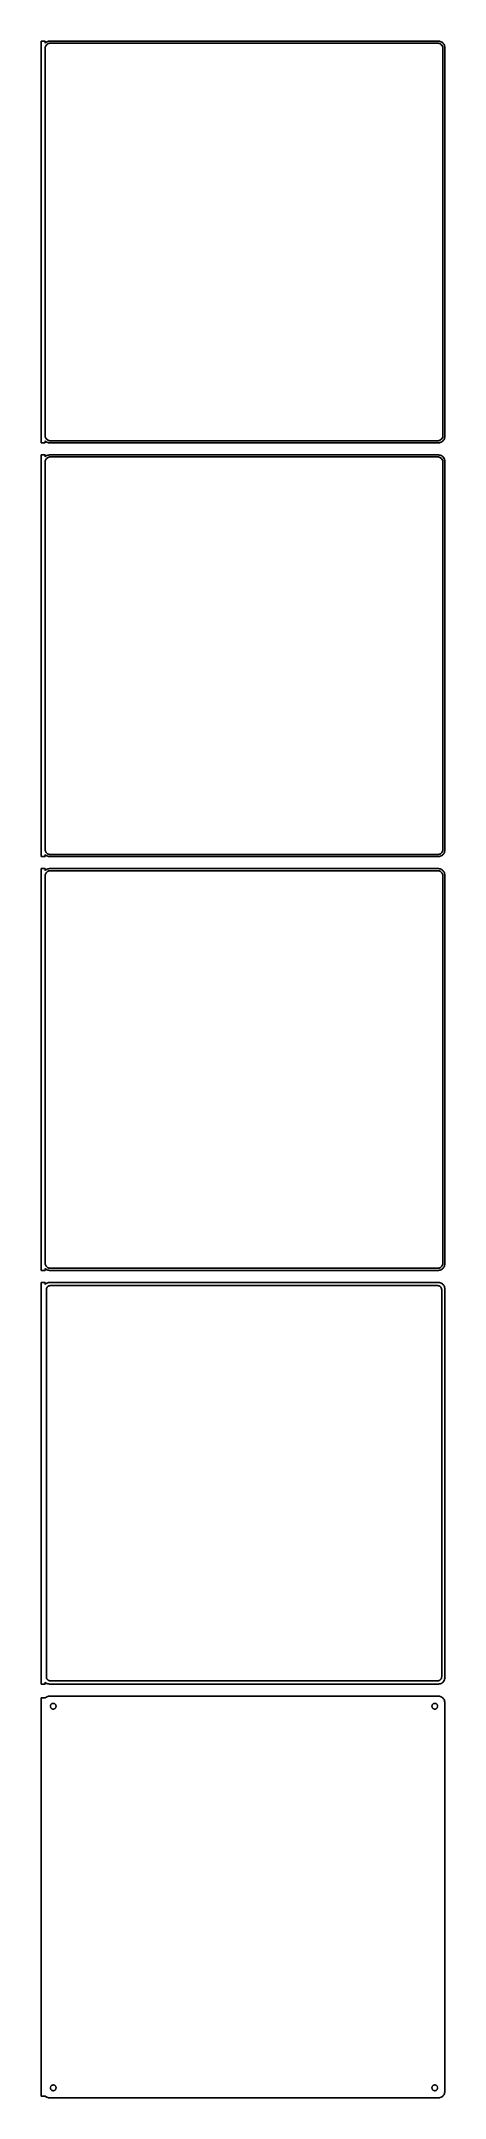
# Model space of a CAD drawing. Header units: metres. Extents: x -152 to 150, y 1395 to 2931.
import ezdxf

# ---------------------------------------------------------------- set-up
doc = ezdxf.new("R2010")
doc.units = ezdxf.units.M

msp = doc.modelspace()

# ---------------------------------------------------------------- linework, layer by layer
for p, q in [((-148.5, 2930.99), (-151.5, 2930.99)), ((-151.5, 2930.99), (-151.5, 2631.01)), ((-148.5, 2929.56), (-148.5, 2930.99)), ((-148.187, 2929.85), (-148.5, 2929.56)), ((-148.5, 2925.5), (-148.468, 2926)), ((-148.5, 2636.5), (-148.5, 2925.5)), ((-148.468, 2926), (-148.374, 2926.49)), ((-148.374, 2926.49), (-148.219, 2926.97)), ((-148.219, 2926.97), (-148.005, 2927.43)), ((-147.679, 2930.22), (-148.187, 2929.85)), ((-148.005, 2927.43), (-147.736, 2927.85)), ((-147.736, 2927.85), (-147.416, 2928.24)), ((-147.129, 2930.52), (-147.679, 2930.22)), ((-147.416, 2928.24), (-147.05, 2928.58)), ((-146.545, 2930.76), (-147.129, 2930.52)), ((-147.05, 2928.58), (-146.643, 2928.88)), ((-146.643, 2928.88), (-146.203, 2929.12)), ((-145.937, 2930.91), (-146.545, 2930.76)), ((-146.203, 2929.12), (-145.736, 2929.3)), ((-145.314, 2930.99), (-145.937, 2930.91)), ((-145.736, 2929.3), (-145.25, 2929.43)), ((145.314, 2930.99), (-145.314, 2930.99)), ((-145.25, 2929.43), (-144.751, 2929.49)), ((-144.751, 2929.49), (144.751, 2929.49)), ((144.751, 2929.49), (145.25, 2929.43)), ((145.25, 2929.43), (145.736, 2929.3)), ((145.937, 2930.91), (145.314, 2930.99)), ((145.736, 2929.3), (146.203, 2929.12)), ((146.545, 2930.76), (145.937, 2930.91)), ((146.203, 2929.12), (146.643, 2928.88)), ((147.129, 2930.52), (146.545, 2930.76)), ((146.643, 2928.88), (147.05, 2928.58)), ((147.05, 2928.58), (147.416, 2928.24)), ((147.679, 2930.22), (147.129, 2930.52)), ((147.416, 2928.24), (147.736, 2927.85)), ((148.187, 2929.85), (147.679, 2930.22)), ((147.736, 2927.85), (148.005, 2927.43)), ((148.005, 2927.43), (148.219, 2926.97)), ((148.645, 2929.42), (148.187, 2929.85)), ((148.219, 2926.97), (148.374, 2926.49)), ((148.374, 2926.49), (148.468, 2926)), ((148.468, 2926), (148.5, 2925.5)), ((148.5, 2925.5), (148.5, 2636.5)), ((149.045, 2928.94), (148.645, 2929.42)), ((149.382, 2928.41), (149.045, 2928.94)), ((149.649, 2927.84), (149.382, 2928.41)), ((149.843, 2927.24), (149.649, 2927.84)), ((149.961, 2926.63), (149.843, 2927.24)), ((150, 2926), (149.961, 2926.63)), ((150, 2636), (150, 2926)), ((-151.5, 2631.01), (-148.5, 2631.01)), ((-148.468, 2636), (-148.5, 2636.5)), ((-148.5, 2632.44), (-148.187, 2632.15)), ((-148.5, 2631.01), (-148.5, 2632.44)), ((-148.374, 2635.51), (-148.468, 2636)), ((-148.219, 2635.03), (-148.374, 2635.51)), ((-148.005, 2634.57), (-148.219, 2635.03)), ((-148.187, 2632.15), (-147.679, 2631.78)), ((-147.736, 2634.15), (-148.005, 2634.57)), ((-147.416, 2633.76), (-147.736, 2634.15)), ((-147.679, 2631.78), (-147.129, 2631.48)), ((-147.05, 2633.42), (-147.416, 2633.76)), ((-147.129, 2631.48), (-146.545, 2631.24)), ((-146.643, 2633.12), (-147.05, 2633.42)), ((-146.203, 2632.88), (-146.643, 2633.12)), ((-146.545, 2631.24), (-145.937, 2631.09)), ((-145.736, 2632.7), (-146.203, 2632.88)), ((-145.937, 2631.09), (-145.314, 2631.01)), ((-145.25, 2632.57), (-145.736, 2632.7)), ((-145.314, 2631.01), (145.314, 2631.01)), ((-144.751, 2632.51), (-145.25, 2632.57)), ((144.751, 2632.51), (-144.751, 2632.51)), ((145.25, 2632.57), (144.751, 2632.51)), ((145.736, 2632.7), (145.25, 2632.57)), ((145.314, 2631.01), (145.937, 2631.09)), ((146.203, 2632.88), (145.736, 2632.7)), ((145.937, 2631.09), (146.545, 2631.24)), ((146.643, 2633.12), (146.203, 2632.88)), ((146.545, 2631.24), (147.129, 2631.48)), ((147.05, 2633.42), (146.643, 2633.12)), ((147.416, 2633.76), (147.05, 2633.42)), ((147.129, 2631.48), (147.679, 2631.78)), ((147.736, 2634.15), (147.416, 2633.76)), ((147.679, 2631.78), (148.187, 2632.15)), ((148.005, 2634.57), (147.736, 2634.15)), ((148.219, 2635.03), (148.005, 2634.57)), ((148.187, 2632.15), (148.645, 2632.58)), ((148.374, 2635.51), (148.219, 2635.03)), ((148.468, 2636), (148.374, 2635.51)), ((148.5, 2636.5), (148.468, 2636)), ((148.645, 2632.58), (149.045, 2633.06)), ((149.045, 2633.06), (149.382, 2633.59)), ((149.382, 2633.59), (149.649, 2634.16)), ((149.649, 2634.16), (149.843, 2634.76)), ((149.843, 2634.76), (149.961, 2635.37)), ((149.961, 2635.37), (150, 2636)), ((-148.5, 2621.99), (-151.5, 2621.99)), ((-151.5, 2621.99), (-151.5, 2322.01)), ((-148.5, 2620.56), (-148.5, 2621.99)), ((-148.187, 2620.85), (-148.5, 2620.56)), ((-148.5, 2616.5), (-148.468, 2617)), ((-148.5, 2327.5), (-148.5, 2616.5)), ((-148.468, 2617), (-148.374, 2617.49)), ((-148.374, 2617.49), (-148.219, 2617.97)), ((-148.219, 2617.97), (-148.005, 2618.43)), ((-147.679, 2621.22), (-148.187, 2620.85)), ((-148.005, 2618.43), (-147.736, 2618.85)), ((-147.736, 2618.85), (-147.416, 2619.24)), ((-147.129, 2621.52), (-147.679, 2621.22)), ((-147.416, 2619.24), (-147.05, 2619.58)), ((-146.545, 2621.76), (-147.129, 2621.52)), ((-147.05, 2619.58), (-146.643, 2619.88)), ((-146.643, 2619.88), (-146.203, 2620.12)), ((-145.937, 2621.91), (-146.545, 2621.76)), ((-146.203, 2620.12), (-145.736, 2620.3)), ((-145.314, 2621.99), (-145.937, 2621.91)), ((-145.736, 2620.3), (-145.25, 2620.43)), ((145.314, 2621.99), (-145.314, 2621.99)), ((-145.25, 2620.43), (-144.751, 2620.49)), ((-144.751, 2620.49), (144.751, 2620.49)), ((144.751, 2620.49), (145.25, 2620.43)), ((145.25, 2620.43), (145.736, 2620.3)), ((145.937, 2621.91), (145.314, 2621.99)), ((145.736, 2620.3), (146.203, 2620.12)), ((146.545, 2621.76), (145.937, 2621.91)), ((146.203, 2620.12), (146.643, 2619.88)), ((147.129, 2621.52), (146.545, 2621.76)), ((146.643, 2619.88), (147.05, 2619.58)), ((147.05, 2619.58), (147.416, 2619.24)), ((147.679, 2621.22), (147.129, 2621.52)), ((147.416, 2619.24), (147.736, 2618.85)), ((148.187, 2620.85), (147.679, 2621.22)), ((147.736, 2618.85), (148.005, 2618.43)), ((148.005, 2618.43), (148.219, 2617.97)), ((148.645, 2620.42), (148.187, 2620.85)), ((148.219, 2617.97), (148.374, 2617.49)), ((148.374, 2617.49), (148.468, 2617)), ((148.468, 2617), (148.5, 2616.5)), ((148.5, 2616.5), (148.5, 2327.5)), ((149.045, 2619.94), (148.645, 2620.42)), ((149.382, 2619.41), (149.045, 2619.94)), ((149.649, 2618.84), (149.382, 2619.41)), ((149.843, 2618.24), (149.649, 2618.84)), ((149.961, 2617.63), (149.843, 2618.24)), ((150, 2617), (149.961, 2617.63)), ((150, 2327), (150, 2617)), ((-151.5, 2322.01), (-148.5, 2322.01)), ((-148.468, 2327), (-148.5, 2327.5)), ((-148.5, 2323.44), (-148.187, 2323.15)), ((-148.5, 2322.01), (-148.5, 2323.44)), ((-148.374, 2326.51), (-148.468, 2327)), ((-148.219, 2326.03), (-148.374, 2326.51)), ((-148.005, 2325.57), (-148.219, 2326.03)), ((-148.187, 2323.15), (-147.679, 2322.78)), ((-147.736, 2325.15), (-148.005, 2325.57)), ((-147.416, 2324.76), (-147.736, 2325.15)), ((-147.679, 2322.78), (-147.129, 2322.48)), ((-147.05, 2324.42), (-147.416, 2324.76)), ((-147.129, 2322.48), (-146.545, 2322.24)), ((-146.643, 2324.12), (-147.05, 2324.42)), ((-146.203, 2323.88), (-146.643, 2324.12)), ((-146.545, 2322.24), (-145.937, 2322.09)), ((-145.736, 2323.7), (-146.203, 2323.88)), ((-145.937, 2322.09), (-145.314, 2322.01)), ((-145.25, 2323.57), (-145.736, 2323.7)), ((-145.314, 2322.01), (145.314, 2322.01)), ((-144.751, 2323.51), (-145.25, 2323.57)), ((144.751, 2323.51), (-144.751, 2323.51)), ((145.25, 2323.57), (144.751, 2323.51)), ((145.736, 2323.7), (145.25, 2323.57)), ((145.314, 2322.01), (145.937, 2322.09)), ((146.203, 2323.88), (145.736, 2323.7)), ((145.937, 2322.09), (146.545, 2322.24)), ((146.643, 2324.12), (146.203, 2323.88)), ((146.545, 2322.24), (147.129, 2322.48)), ((147.05, 2324.42), (146.643, 2324.12)), ((147.416, 2324.76), (147.05, 2324.42)), ((147.129, 2322.48), (147.679, 2322.78)), ((147.736, 2325.15), (147.416, 2324.76)), ((147.679, 2322.78), (148.187, 2323.15)), ((148.005, 2325.57), (147.736, 2325.15)), ((148.219, 2326.03), (148.005, 2325.57)), ((148.187, 2323.15), (148.645, 2323.58)), ((148.374, 2326.51), (148.219, 2326.03)), ((148.468, 2327), (148.374, 2326.51)), ((148.5, 2327.5), (148.468, 2327)), ((148.645, 2323.58), (149.045, 2324.06)), ((149.045, 2324.06), (149.382, 2324.59)), ((149.382, 2324.59), (149.649, 2325.16)), ((149.649, 2325.16), (149.843, 2325.76)), ((149.843, 2325.76), (149.961, 2326.37)), ((149.961, 2326.37), (150, 2327)), ((-148.5, 2312.99), (-151.5, 2312.99)), ((-151.5, 2312.99), (-151.5, 2013.01)), ((-148.5, 2311.56), (-148.5, 2312.99)), ((-148.187, 2311.85), (-148.5, 2311.56)), ((-148.5, 2307.5), (-148.468, 2308)), ((-148.5, 2018.5), (-148.5, 2307.5)), ((-148.468, 2308), (-148.374, 2308.49)), ((-148.374, 2308.49), (-148.219, 2308.97)), ((-148.219, 2308.97), (-148.005, 2309.43)), ((-147.679, 2312.22), (-148.187, 2311.85)), ((-148.005, 2309.43), (-147.736, 2309.85)), ((-147.736, 2309.85), (-147.416, 2310.24)), ((-147.129, 2312.52), (-147.679, 2312.22)), ((-147.416, 2310.24), (-147.05, 2310.58)), ((-146.545, 2312.76), (-147.129, 2312.52)), ((-147.05, 2310.58), (-146.643, 2310.88)), ((-146.643, 2310.88), (-146.203, 2311.12)), ((-145.937, 2312.91), (-146.545, 2312.76)), ((-146.203, 2311.12), (-145.736, 2311.3)), ((-145.314, 2312.99), (-145.937, 2312.91)), ((-145.736, 2311.3), (-145.25, 2311.43)), ((145.314, 2312.99), (-145.314, 2312.99)), ((-145.25, 2311.43), (-144.751, 2311.49)), ((-144.751, 2311.49), (144.751, 2311.49)), ((144.751, 2311.49), (145.25, 2311.43)), ((145.25, 2311.43), (145.736, 2311.3)), ((145.937, 2312.91), (145.314, 2312.99)), ((145.736, 2311.3), (146.203, 2311.12)), ((146.545, 2312.76), (145.937, 2312.91)), ((146.203, 2311.12), (146.643, 2310.88)), ((147.129, 2312.52), (146.545, 2312.76)), ((146.643, 2310.88), (147.05, 2310.58)), ((147.05, 2310.58), (147.416, 2310.24)), ((147.679, 2312.22), (147.129, 2312.52)), ((147.416, 2310.24), (147.736, 2309.85)), ((148.187, 2311.85), (147.679, 2312.22)), ((147.736, 2309.85), (148.005, 2309.43)), ((148.005, 2309.43), (148.219, 2308.97)), ((148.645, 2311.42), (148.187, 2311.85)), ((148.219, 2308.97), (148.374, 2308.49)), ((148.374, 2308.49), (148.468, 2308)), ((148.468, 2308), (148.5, 2307.5)), ((148.5, 2307.5), (148.5, 2018.5)), ((149.045, 2310.94), (148.645, 2311.42)), ((149.382, 2310.41), (149.045, 2310.94)), ((149.649, 2309.84), (149.382, 2310.41)), ((149.843, 2309.24), (149.649, 2309.84)), ((149.961, 2308.63), (149.843, 2309.24)), ((150, 2308), (149.961, 2308.63)), ((150, 2018), (150, 2308)), ((-151.5, 2013.01), (-148.5, 2013.01)), ((-148.468, 2018), (-148.5, 2018.5)), ((-148.5, 2014.44), (-148.187, 2014.15)), ((-148.5, 2013.01), (-148.5, 2014.44)), ((-148.374, 2017.51), (-148.468, 2018)), ((-148.219, 2017.03), (-148.374, 2017.51)), ((-148.005, 2016.57), (-148.219, 2017.03)), ((-148.187, 2014.15), (-147.679, 2013.78)), ((-147.736, 2016.15), (-148.005, 2016.57)), ((-147.416, 2015.76), (-147.736, 2016.15)), ((-147.679, 2013.78), (-147.129, 2013.48)), ((-147.05, 2015.42), (-147.416, 2015.76)), ((-147.129, 2013.48), (-146.545, 2013.24)), ((-146.643, 2015.12), (-147.05, 2015.42)), ((-146.203, 2014.88), (-146.643, 2015.12)), ((-146.545, 2013.24), (-145.937, 2013.09)), ((-145.736, 2014.7), (-146.203, 2014.88)), ((-145.937, 2013.09), (-145.314, 2013.01)), ((-145.25, 2014.57), (-145.736, 2014.7)), ((-145.314, 2013.01), (145.314, 2013.01)), ((-144.751, 2014.51), (-145.25, 2014.57)), ((144.751, 2014.51), (-144.751, 2014.51)), ((145.25, 2014.57), (144.751, 2014.51)), ((145.736, 2014.7), (145.25, 2014.57)), ((145.314, 2013.01), (145.937, 2013.09)), ((146.203, 2014.88), (145.736, 2014.7)), ((145.937, 2013.09), (146.545, 2013.24)), ((146.643, 2015.12), (146.203, 2014.88)), ((146.545, 2013.24), (147.129, 2013.48)), ((147.05, 2015.42), (146.643, 2015.12)), ((147.416, 2015.76), (147.05, 2015.42)), ((147.129, 2013.48), (147.679, 2013.78)), ((147.736, 2016.15), (147.416, 2015.76)), ((147.679, 2013.78), (148.187, 2014.15)), ((148.005, 2016.57), (147.736, 2016.15)), ((148.219, 2017.03), (148.005, 2016.57)), ((148.187, 2014.15), (148.645, 2014.58)), ((148.374, 2017.51), (148.219, 2017.03)), ((148.468, 2018), (148.374, 2017.51)), ((148.5, 2018.5), (148.468, 2018)), ((148.645, 2014.58), (149.045, 2015.06)), ((149.045, 2015.06), (149.382, 2015.59)), ((149.382, 2015.59), (149.649, 2016.16)), ((149.649, 2016.16), (149.843, 2016.76)), ((149.843, 2016.76), (149.961, 2017.37)), ((149.961, 2017.37), (150, 2018)), ((-148.5, 2003.98), (-151.5, 2003.98)), ((-151.5, 2003.98), (-151.5, 1704.02)), ((-148.5, 2002.56), (-148.5, 2003.98)), ((-148.187, 2002.85), (-148.5, 2002.56)), ((-147.679, 2003.22), (-148.187, 2002.85)), ((-147.129, 2003.52), (-147.679, 2003.22)), ((-147.613, 1998.5), (-147.588, 1998.89)), ((-147.613, 1709.5), (-147.613, 1998.5)), ((-147.588, 1998.89), (-147.515, 1999.27)), ((-147.515, 1999.27), (-147.394, 1999.65)), ((-147.394, 1999.65), (-147.228, 2000)), ((-147.228, 2000), (-147.018, 2000.33)), ((-146.545, 2003.76), (-147.129, 2003.52)), ((-147.018, 2000.33), (-146.769, 2000.63)), ((-146.769, 2000.63), (-146.484, 2000.9)), ((-145.937, 2003.91), (-146.545, 2003.76)), ((-146.484, 2000.9), (-146.168, 2001.13)), ((-146.168, 2001.13), (-145.825, 2001.32)), ((-145.314, 2003.99), (-145.937, 2003.91)), ((-145.825, 2001.32), (-145.462, 2001.46)), ((-145.462, 2001.46), (-145.083, 2001.56)), ((145.314, 2003.99), (-145.314, 2003.99)), ((-145.083, 2001.56), (-144.695, 2001.61)), ((-144.695, 2001.61), (144.695, 2001.61)), ((144.695, 2001.61), (145.083, 2001.56)), ((145.083, 2001.56), (145.462, 2001.46)), ((145.937, 2003.91), (145.314, 2003.99)), ((145.462, 2001.46), (145.825, 2001.32)), ((145.825, 2001.32), (146.168, 2001.13)), ((146.545, 2003.76), (145.937, 2003.91)), ((146.168, 2001.13), (146.484, 2000.9)), ((146.484, 2000.9), (146.769, 2000.63)), ((147.129, 2003.52), (146.545, 2003.76)), ((146.769, 2000.63), (147.018, 2000.33)), ((147.018, 2000.33), (147.228, 2000)), ((147.679, 2003.22), (147.129, 2003.52)), ((147.228, 2000), (147.394, 1999.65)), ((147.394, 1999.65), (147.515, 1999.27)), ((147.515, 1999.27), (147.588, 1998.89)), ((147.588, 1998.89), (147.613, 1998.5)), ((147.613, 1998.5), (147.613, 1709.5)), ((148.187, 2002.85), (147.679, 2003.22)), ((148.645, 2002.42), (148.187, 2002.85)), ((149.045, 2001.94), (148.645, 2002.42)), ((149.382, 2001.41), (149.045, 2001.94)), ((149.649, 2000.84), (149.382, 2001.41)), ((149.843, 2000.24), (149.649, 2000.84)), ((149.961, 1999.63), (149.843, 2000.24)), ((150, 1999), (149.961, 1999.63)), ((150, 1709), (150, 1999)), ((-148.5, 1704.02), (-148.5, 1705.44)), ((-148.5, 1705.44), (-148.187, 1705.15)), ((-148.187, 1705.15), (-147.679, 1704.78)), ((-147.588, 1709.11), (-147.613, 1709.5)), ((-147.515, 1708.73), (-147.588, 1709.11)), ((-147.394, 1708.35), (-147.515, 1708.73)), ((-147.228, 1708), (-147.394, 1708.35)), ((-147.018, 1707.67), (-147.228, 1708)), ((-146.769, 1707.37), (-147.018, 1707.67)), ((-146.484, 1707.1), (-146.769, 1707.37)), ((-146.168, 1706.87), (-146.484, 1707.1)), ((-145.825, 1706.68), (-146.168, 1706.87)), ((-145.462, 1706.54), (-145.825, 1706.68)), ((-145.083, 1706.44), (-145.462, 1706.54)), ((-144.695, 1706.39), (-145.083, 1706.44)), ((144.695, 1706.39), (-144.695, 1706.39)), ((145.083, 1706.44), (144.695, 1706.39)), ((145.462, 1706.54), (145.083, 1706.44)), ((145.825, 1706.68), (145.462, 1706.54)), ((146.168, 1706.87), (145.825, 1706.68)), ((146.484, 1707.1), (146.168, 1706.87)), ((146.769, 1707.37), (146.484, 1707.1)), ((147.018, 1707.67), (146.769, 1707.37)), ((147.228, 1708), (147.018, 1707.67)), ((147.394, 1708.35), (147.228, 1708)), ((147.515, 1708.73), (147.394, 1708.35)), ((147.588, 1709.11), (147.515, 1708.73)), ((147.613, 1709.5), (147.588, 1709.11)), ((147.679, 1704.78), (148.187, 1705.15)), ((148.187, 1705.15), (148.645, 1705.58)), ((148.645, 1705.58), (149.045, 1706.06)), ((149.045, 1706.06), (149.382, 1706.59)), ((149.382, 1706.59), (149.649, 1707.16)), ((149.649, 1707.16), (149.843, 1707.76)), ((149.843, 1707.76), (149.961, 1708.37)), ((149.961, 1708.37), (150, 1709)), ((-151.5, 1704.02), (-148.5, 1704.02)), ((-148.5, 1693.65), (-151.5, 1693.65)), ((-151.5, 1693.65), (-151.5, 1396.35)), ((-148.187, 1693.85), (-148.5, 1693.56)), ((-148.5, 1693.56), (-148.5, 1693.65)), ((-147.679, 1694.22), (-148.187, 1693.85)), ((-147.679, 1704.78), (-147.129, 1704.48)), ((-147.129, 1694.52), (-147.679, 1694.22)), ((-147.129, 1704.48), (-146.545, 1704.24)), ((-146.545, 1694.76), (-147.129, 1694.52)), ((-146.545, 1704.24), (-145.937, 1704.09)), ((-145.937, 1694.91), (-146.545, 1694.76)), ((-145.937, 1704.09), (-145.314, 1704.01)), ((-145.314, 1694.99), (-145.937, 1694.91)), ((-145.314, 1704.01), (145.314, 1704.01)), ((145.314, 1694.99), (-145.314, 1694.99)), ((-143.16, 1689.53), (-142.9, 1689.6)), ((-142.9, 1689.6), (-142.634, 1689.63)), ((-142.634, 1689.63), (-142.366, 1689.63)), ((-142.366, 1689.63), (-142.1, 1689.6)), ((-142.1, 1689.6), (-141.84, 1689.53)), ((141.84, 1689.53), (142.1, 1689.6)), ((142.1, 1689.6), (142.366, 1689.63)), ((142.366, 1689.63), (142.634, 1689.63)), ((142.634, 1689.63), (142.9, 1689.6)), ((142.9, 1689.6), (143.16, 1689.53)), ((145.314, 1704.01), (145.937, 1704.09)), ((145.937, 1694.91), (145.314, 1694.99)), ((145.937, 1704.09), (146.545, 1704.24)), ((146.545, 1694.76), (145.937, 1694.91)), ((146.545, 1704.24), (147.129, 1704.48)), ((147.129, 1694.52), (146.545, 1694.76)), ((147.129, 1704.48), (147.679, 1704.78)), ((147.679, 1694.22), (147.129, 1694.52)), ((148.187, 1693.85), (147.679, 1694.22)), ((148.645, 1693.42), (148.187, 1693.85)), ((149.045, 1692.94), (148.645, 1693.42)), ((149.382, 1692.41), (149.045, 1692.94)), ((149.649, 1691.84), (149.382, 1692.41)), ((149.843, 1691.24), (149.649, 1691.84)), ((149.961, 1690.63), (149.843, 1691.24)), ((150, 1690), (149.961, 1690.63)), ((150, 1400), (150, 1690)), ((-144.635, 1687.5), (-144.618, 1687.77)), ((-144.618, 1687.23), (-144.635, 1687.5)), ((-144.618, 1687.77), (-144.568, 1688.03)), ((-144.568, 1686.97), (-144.618, 1687.23)), ((-144.568, 1688.03), (-144.485, 1688.29)), ((-144.485, 1686.71), (-144.568, 1686.97)), ((-144.485, 1688.29), (-144.371, 1688.53)), ((-144.371, 1686.47), (-144.485, 1686.71)), ((-144.371, 1688.53), (-144.227, 1688.76)), ((-144.227, 1686.24), (-144.371, 1686.47)), ((-144.227, 1688.76), (-144.057, 1688.96)), ((-144.057, 1686.04), (-144.227, 1686.24)), ((-144.057, 1688.96), (-143.861, 1689.15)), ((-143.861, 1685.85), (-144.057, 1686.04)), ((-143.861, 1689.15), (-143.644, 1689.3)), ((-143.644, 1685.7), (-143.861, 1685.85)), ((-143.644, 1689.3), (-143.409, 1689.43)), ((-143.409, 1685.57), (-143.644, 1685.7)), ((-143.409, 1689.43), (-143.16, 1689.53)), ((-143.16, 1685.47), (-143.409, 1685.57)), ((-142.9, 1685.4), (-143.16, 1685.47)), ((-142.634, 1685.37), (-142.9, 1685.4)), ((-142.366, 1685.37), (-142.634, 1685.37)), ((-142.1, 1685.4), (-142.366, 1685.37)), ((-141.84, 1685.47), (-142.1, 1685.4)), ((-141.84, 1689.53), (-141.591, 1689.43)), ((-141.591, 1685.57), (-141.84, 1685.47)), ((-141.591, 1689.43), (-141.356, 1689.3)), ((-141.356, 1685.7), (-141.591, 1685.57)), ((-141.356, 1689.3), (-141.139, 1689.15)), ((-141.139, 1685.85), (-141.356, 1685.7)), ((-141.139, 1689.15), (-140.943, 1688.96)), ((-140.943, 1686.04), (-141.139, 1685.85)), ((-140.943, 1688.96), (-140.773, 1688.76)), ((-140.773, 1686.24), (-140.943, 1686.04)), ((-140.773, 1688.76), (-140.629, 1688.53)), ((-140.629, 1686.47), (-140.773, 1686.24)), ((-140.629, 1688.53), (-140.515, 1688.29)), ((-140.515, 1686.71), (-140.629, 1686.47)), ((-140.515, 1688.29), (-140.432, 1688.03)), ((-140.432, 1686.97), (-140.515, 1686.71)), ((-140.432, 1688.03), (-140.382, 1687.77)), ((-140.382, 1687.23), (-140.432, 1686.97)), ((-140.382, 1687.77), (-140.365, 1687.5)), ((-140.365, 1687.5), (-140.382, 1687.23)), ((140.365, 1687.5), (140.382, 1687.77)), ((140.382, 1687.23), (140.365, 1687.5)), ((140.382, 1687.77), (140.432, 1688.03)), ((140.432, 1686.97), (140.382, 1687.23)), ((140.432, 1688.03), (140.515, 1688.29)), ((140.515, 1686.71), (140.432, 1686.97)), ((140.515, 1688.29), (140.629, 1688.53)), ((140.629, 1686.47), (140.515, 1686.71)), ((140.629, 1688.53), (140.773, 1688.76)), ((140.773, 1686.24), (140.629, 1686.47)), ((140.773, 1688.76), (140.943, 1688.96)), ((140.943, 1686.04), (140.773, 1686.24)), ((140.943, 1688.96), (141.139, 1689.15)), ((141.139, 1685.85), (140.943, 1686.04)), ((141.139, 1689.15), (141.356, 1689.3)), ((141.356, 1685.7), (141.139, 1685.85)), ((141.356, 1689.3), (141.591, 1689.43)), ((141.591, 1685.57), (141.356, 1685.7)), ((141.591, 1689.43), (141.84, 1689.53)), ((141.84, 1685.47), (141.591, 1685.57)), ((142.1, 1685.4), (141.84, 1685.47)), ((142.366, 1685.37), (142.1, 1685.4)), ((142.634, 1685.37), (142.366, 1685.37)), ((142.9, 1685.4), (142.634, 1685.37)), ((143.16, 1685.47), (142.9, 1685.4)), ((143.16, 1689.53), (143.409, 1689.43)), ((143.409, 1685.57), (143.16, 1685.47)), ((143.409, 1689.43), (143.644, 1689.3)), ((143.644, 1685.7), (143.409, 1685.57)), ((143.644, 1689.3), (143.861, 1689.15)), ((143.861, 1685.85), (143.644, 1685.7)), ((143.861, 1689.15), (144.057, 1688.96)), ((144.057, 1686.04), (143.861, 1685.85)), ((144.057, 1688.96), (144.227, 1688.76)), ((144.227, 1686.24), (144.057, 1686.04)), ((144.227, 1688.76), (144.371, 1688.53)), ((144.371, 1686.47), (144.227, 1686.24)), ((144.371, 1688.53), (144.485, 1688.29)), ((144.485, 1686.71), (144.371, 1686.47)), ((144.485, 1688.29), (144.568, 1688.03)), ((144.568, 1686.97), (144.485, 1686.71)), ((144.568, 1688.03), (144.618, 1687.77)), ((144.618, 1687.23), (144.568, 1686.97)), ((144.618, 1687.77), (144.635, 1687.5)), ((144.635, 1687.5), (144.618, 1687.23)), ((-144.635, 1402.5), (-144.618, 1402.77)), ((-144.618, 1402.23), (-144.635, 1402.5)), ((-144.618, 1402.77), (-144.568, 1403.03)), ((-144.568, 1401.97), (-144.618, 1402.23)), ((-144.568, 1403.03), (-144.485, 1403.29)), ((-144.485, 1401.71), (-144.568, 1401.97)), ((-144.485, 1403.29), (-144.371, 1403.53)), ((-144.371, 1401.47), (-144.485, 1401.71)), ((-144.371, 1403.53), (-144.227, 1403.76)), ((-144.227, 1401.24), (-144.371, 1401.47)), ((-144.227, 1403.76), (-144.057, 1403.96)), ((-144.057, 1401.04), (-144.227, 1401.24)), ((-144.057, 1403.96), (-143.861, 1404.15)), ((-143.861, 1400.85), (-144.057, 1401.04)), ((-143.861, 1404.15), (-143.644, 1404.3)), ((-143.644, 1400.7), (-143.861, 1400.85)), ((-143.644, 1404.3), (-143.409, 1404.43)), ((-143.409, 1400.57), (-143.644, 1400.7)), ((-143.409, 1404.43), (-143.16, 1404.53)), ((-143.16, 1400.47), (-143.409, 1400.57)), ((-143.16, 1404.53), (-142.9, 1404.6)), ((-142.9, 1400.4), (-143.16, 1400.47)), ((-142.9, 1404.6), (-142.634, 1404.63)), ((-142.634, 1400.37), (-142.9, 1400.4)), ((-142.634, 1404.63), (-142.366, 1404.63)), ((-142.366, 1400.37), (-142.634, 1400.37)), ((-142.366, 1404.63), (-142.1, 1404.6)), ((-142.1, 1400.4), (-142.366, 1400.37)), ((-142.1, 1404.6), (-141.84, 1404.53)), ((-141.84, 1400.47), (-142.1, 1400.4)), ((-141.84, 1404.53), (-141.591, 1404.43)), ((-141.591, 1400.57), (-141.84, 1400.47)), ((-141.591, 1404.43), (-141.356, 1404.3)), ((-141.356, 1400.7), (-141.591, 1400.57)), ((-141.356, 1404.3), (-141.139, 1404.15)), ((-141.139, 1400.85), (-141.356, 1400.7)), ((-141.139, 1404.15), (-140.943, 1403.96)), ((-140.943, 1401.04), (-141.139, 1400.85)), ((-140.943, 1403.96), (-140.773, 1403.76)), ((-140.773, 1401.24), (-140.943, 1401.04)), ((-140.773, 1403.76), (-140.629, 1403.53)), ((-140.629, 1401.47), (-140.773, 1401.24)), ((-140.629, 1403.53), (-140.515, 1403.29)), ((-140.515, 1401.71), (-140.629, 1401.47)), ((-140.515, 1403.29), (-140.432, 1403.03)), ((-140.432, 1401.97), (-140.515, 1401.71)), ((-140.432, 1403.03), (-140.382, 1402.77)), ((-140.382, 1402.23), (-140.432, 1401.97)), ((-140.382, 1402.77), (-140.365, 1402.5)), ((-140.365, 1402.5), (-140.382, 1402.23)), ((140.365, 1402.5), (140.382, 1402.77)), ((140.382, 1402.23), (140.365, 1402.5)), ((140.382, 1402.77), (140.432, 1403.03)), ((140.432, 1401.97), (140.382, 1402.23)), ((140.432, 1403.03), (140.515, 1403.29)), ((140.515, 1401.71), (140.432, 1401.97)), ((140.515, 1403.29), (140.629, 1403.53)), ((140.629, 1401.47), (140.515, 1401.71)), ((140.629, 1403.53), (140.773, 1403.76)), ((140.773, 1401.24), (140.629, 1401.47)), ((140.773, 1403.76), (140.943, 1403.96)), ((140.943, 1401.04), (140.773, 1401.24)), ((140.943, 1403.96), (141.139, 1404.15)), ((141.139, 1400.85), (140.943, 1401.04)), ((141.139, 1404.15), (141.356, 1404.3)), ((141.356, 1400.7), (141.139, 1400.85)), ((141.356, 1404.3), (141.591, 1404.43)), ((141.591, 1400.57), (141.356, 1400.7)), ((141.591, 1404.43), (141.84, 1404.53)), ((141.84, 1400.47), (141.591, 1400.57)), ((141.84, 1404.53), (142.1, 1404.6)), ((142.1, 1400.4), (141.84, 1400.47)), ((142.1, 1404.6), (142.366, 1404.63)), ((142.366, 1400.37), (142.1, 1400.4)), ((142.366, 1404.63), (142.634, 1404.63)), ((142.634, 1400.37), (142.366, 1400.37)), ((142.634, 1404.63), (142.9, 1404.6)), ((142.9, 1400.4), (142.634, 1400.37)), ((142.9, 1404.6), (143.16, 1404.53)), ((143.16, 1400.47), (142.9, 1400.4)), ((143.16, 1404.53), (143.409, 1404.43)), ((143.409, 1400.57), (143.16, 1400.47)), ((143.409, 1404.43), (143.644, 1404.3)), ((143.644, 1400.7), (143.409, 1400.57)), ((143.644, 1404.3), (143.861, 1404.15)), ((143.861, 1400.85), (143.644, 1400.7)), ((143.861, 1404.15), (144.057, 1403.96)), ((144.057, 1401.04), (143.861, 1400.85)), ((144.057, 1403.96), (144.227, 1403.76)), ((144.227, 1401.24), (144.057, 1401.04)), ((144.227, 1403.76), (144.371, 1403.53)), ((144.371, 1401.47), (144.227, 1401.24)), ((144.371, 1403.53), (144.485, 1403.29)), ((144.485, 1401.71), (144.371, 1401.47)), ((144.485, 1403.29), (144.568, 1403.03)), ((144.568, 1401.97), (144.485, 1401.71)), ((144.568, 1403.03), (144.618, 1402.77)), ((144.618, 1402.23), (144.568, 1401.97)), ((144.618, 1402.77), (144.635, 1402.5)), ((144.635, 1402.5), (144.618, 1402.23)), ((149.382, 1397.59), (149.649, 1398.16)), ((149.649, 1398.16), (149.843, 1398.76)), ((149.843, 1398.76), (149.961, 1399.37)), ((149.961, 1399.37), (150, 1400)), ((-151.5, 1396.35), (-148.5, 1396.35)), ((-148.5, 1396.35), (-148.5, 1396.44)), ((-148.5, 1396.44), (-148.187, 1396.15)), ((-148.187, 1396.15), (-147.679, 1395.78)), ((-147.679, 1395.78), (-147.129, 1395.48)), ((-147.129, 1395.48), (-146.545, 1395.24)), ((-146.545, 1395.24), (-145.937, 1395.09)), ((-145.937, 1395.09), (-145.314, 1395.01)), ((-145.314, 1395.01), (145.314, 1395.01)), ((145.314, 1395.01), (145.937, 1395.09)), ((145.937, 1395.09), (146.545, 1395.24)), ((146.545, 1395.24), (147.129, 1395.48)), ((147.129, 1395.48), (147.679, 1395.78)), ((147.679, 1395.78), (148.187, 1396.15)), ((148.187, 1396.15), (148.645, 1396.58)), ((148.645, 1396.58), (149.045, 1397.06)), ((149.045, 1397.06), (149.382, 1397.59))]:
    msp.add_line(p, q)

doc.saveas('drawing.dxf')
